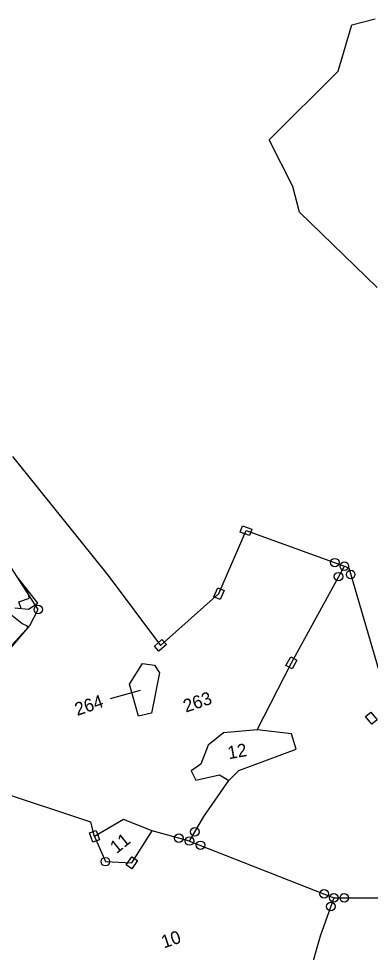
# Model space of a CAD drawing. Header units: metres. Extents: x 322986 to 329400, y 1832749 to 1836820.
# Drawn here: x 326602 to 327099, y 1835168 to 1836483 of the extents above; entities that cross this region are included whole.
import ezdxf

# ---------------------------------------------------------------- set-up
doc = ezdxf.new("R2010")
doc.units = ezdxf.units.M
doc.header["$MEASUREMENT"] = 0
for name, color, linetype in [('POLY_HATCH', 12, 'Continuous'), ('POLY_PARCEL', 6, 'Continuous'), ('TEXT_PARCEL', 7, 'Continuous'), ('V_BOUND_LINE', 7, 'Continuous')]:
    doc.layers.add(name, color=color, linetype=linetype)
doc.styles.get("Standard").update_dxf_attribs({"font": 'simplex.shx'})
doc.styles.add('TEXT_MAP', font='')
doc.styles.get('TEXT_MAP').set_extended_font_data('Kruti Dev 050')
doc.dimstyles.get("Standard").update_dxf_attribs({"dimtxt": 0.18, "dimasz": 0.18, "dimexe": 0.18, "dimexo": 0.0625, "dimgap": 0.09, "dimtad": 0, "dimtih": 1, "dimtoh": 1, "dimdec": 4, "dimzin": 0, "dimdsep": 46, "dimtxsty": 'Standard', "dimcen": 0.09, "dimadec": 0, "dimazin": 0, "dimtfac": 1, "dimtdec": 4, "dimtofl": 0, "dimtmove": 0, "dimatfit": 3, "dimfxl": 1, "dimtolj": 1, "dimtzin": 0, "dimarcsym": 0})

msp = doc.modelspace()

# ---------------------------------------------------------------- linework, layer by layer
for points in [[(326917.3, 1835769.7), (326930.6, 1835765), (326927.3, 1835755.8), (326914, 1835760.6)], [(326876.9, 1835669.5), (326882.4, 1835682.4), (326891.4, 1835678.6), (326885.8, 1835665.7)], [(326793.3, 1835600.3), (326803.8, 1835609.6), (326810.3, 1835602.3), (326799.7, 1835593)], [(326978.6, 1835572.8), (326985.3, 1835585.1), (326993.9, 1835580.4), (326987.1, 1835568.1)], [(327098.1, 1835507.4), (327107.1, 1835496.6), (327099.6, 1835490.4), (327090.6, 1835501.2)], [(326706.8, 1835324.3), (326702, 1835337.5), (326711.2, 1835340.8), (326716, 1835327.6)], [(326753.6, 1835292.3), (326761.6, 1835303.9), (326769.6, 1835298.4), (326761.6, 1835286.8)]]:
    msp.add_lwpolyline(points, close=True)
for centre in [(327047.3, 1835717.7), (327060.8, 1835712.8), (327052.7, 1835698), (327069.7, 1835701.1), (326629.8, 1835651.7), (326850.3, 1835338.9), (326827.7, 1835330), (326842.7, 1835326), (326858.1, 1835320), (326724.2, 1835297), (327032.3, 1835251.6), (327046, 1835246.2), (327060.7, 1835246.2), (327041.7, 1835233.9)]:
    msp.add_circle(centre, 6.03)
at = {"layer": 'POLY_HATCH'}
for p, q in [((326629, 1835660.8), (326598.4, 1835699.8)), ((326615.8, 1835652.4), (326629, 1835660.8)), ((326606.6, 1835632), (326587.8, 1835647.1)), ((326596.7, 1835654.1), (326615.8, 1835652.4)), ((326616.5, 1835627.2), (326606.6, 1835632)), ((326588.9, 1835595), (326616.5, 1835627.2))]:
    msp.add_line(p, q, dxfattribs=at)
at = {"layer": 'POLY_HATCH', "linetype": 'Continuous'}
for p, q in [((326617.6, 1835667.7), (326613, 1835681.1)), ((326602.4, 1835662.5), (326617.6, 1835667.7)), ((326605.5, 1835653.3), (326602.4, 1835662.5)), ((326615, 1835625.5), (326614, 1835628.4)), ((326602.7, 1835611.7), (326603.4, 1835611.9)), ((326602.9, 1835611.3), (326602.7, 1835611.7))]:
    msp.add_line(p, q, dxfattribs=at)
at = {"layer": 'POLY_PARCEL'}
for p, q in [((326629.8, 1835651.7), (326574.4, 1835736.9)), ((326986.2, 1835576.6), (327060.8, 1835712.8)), ((326618, 1835629.4), (326629.8, 1835651.7)), ((326562, 1835568.4), (326618, 1835629.4)), ((326938, 1835482.3), (326986.2, 1835576.6)), ((326758, 1835546.9), (326776.5, 1835576)), ((326776.5, 1835576), (326793.4, 1835573.6)), ((326793.4, 1835573.6), (326800.7, 1835562.8)), ((326800.7, 1835562.8), (326789.4, 1835505.9)), ((326771.1, 1835501.9), (326758, 1835546.9)), ((326789.4, 1835505.9), (326771.1, 1835501.9)), ((326890.7, 1835478.2), (326868.8, 1835460.9)), ((326938, 1835482.3), (326890.7, 1835478.2)), ((326986.3, 1835477), (326938, 1835482.3)), ((326992.8, 1835455.3), (326986.3, 1835477)), ((326868.8, 1835460.9), (326858.5, 1835434.1)), ((326912.1, 1835425.3), (326992.8, 1835455.3)), ((326858.5, 1835434.1), (326845.1, 1835424.7)), ((326845.1, 1835424.7), (326851.5, 1835411.5)), ((326851.5, 1835411.5), (326885.2, 1835419.3)), ((326885.2, 1835419.3), (326898, 1835411.3)), ((326898, 1835411.3), (326912.1, 1835425.3)), ((326863, 1835360.5), (326898, 1835411.3)), ((326703.8, 1835352.7), (326554.4, 1835402.2)), ((326749.6, 1835356.2), (326709, 1835332.5)), ((326790, 1835340.2), (326749.6, 1835356.2)), ((326842.7, 1835326), (326863, 1835360.5)), ((326709, 1835332.5), (326703.8, 1835352.7)), ((326761.6, 1835295.4), (326790, 1835340.2)), ((326842.7, 1835326), (326790, 1835340.2)), ((326709, 1835332.5), (326724.2, 1835297)), ((326842.7, 1835326), (327046, 1835246.2)), ((326724.2, 1835297), (326761.6, 1835295.4)), ((327046, 1835246.2), (327026.7, 1835192)), ((327046, 1835246.2), (327152.2, 1835246)), ((327026.7, 1835192), (326973.4, 1835007.5))]:
    msp.add_line(p, q, dxfattribs=at)
at = {"layer": 'V_BOUND_LINE'}
for p, q in [((327051.9, 1836409.4), (327071.2, 1836474.3)), ((327071.2, 1836474.3), (327104.4, 1836483)), ((326955, 1836312.4), (327051.9, 1836409.4)), ((326988.3, 1836247), (326955, 1836312.4)), ((326997.4, 1836210.8), (326988.3, 1836247)), ((327107.2, 1836104.6), (326997.4, 1836210.8)), ((326593.6, 1835867), (326728.2, 1835699.5)), ((326884.1, 1835674.1), (326922.3, 1835762.8)), ((326922.3, 1835762.8), (327060.8, 1835712.8)), ((327060.8, 1835712.8), (327066.9, 1835710.6)), ((327066.9, 1835710.6), (327109.2, 1835565.8)), ((326728.2, 1835699.5), (326801.8, 1835601.3)), ((326801.8, 1835601.3), (326884.1, 1835674.1))]:
    msp.add_line(p, q, dxfattribs=at)

# ---------------------------------------------------------------- texts
at = {"layer": 'TEXT_PARCEL', "ltscale": 10, "style": 'TEXT_MAP'}
for s, p in [('264', (326684.7, 1835502)), ('263', (326837.5, 1835506.5))]:
    msp.add_text(s, height=18.22, rotation=18.8059, dxfattribs=at).set_placement(p)
at = {"layer": 'TEXT_PARCEL', "style": 'TEXT_MAP'}
for s, rotation, p in [('12', 10.0674, (326898.1, 1835441)), ('11', 38.7726, (326740, 1835307.5)), ('10', 18.8059, (326806.7, 1835174.8))]:
    msp.add_text(s, height=18.22, rotation=rotation, dxfattribs=at).set_placement(p)

# ---------------------------------------------------------------- leaders
msp.add_leader([(326731.5, 1835526.7), (326773.6, 1835538.2)], dimstyle='Standard', override={"dimtxt": 2.5, "dimasz": 2.5, "dimexe": 1.25, "dimexo": 0.625, "dimgap": 0.625, "dimtad": 1, "dimtih": 0, "dimtoh": 0, "dimzin": 8, "dimcen": 2.5, "dimtofl": 1})

doc.saveas('drawing.dxf')
